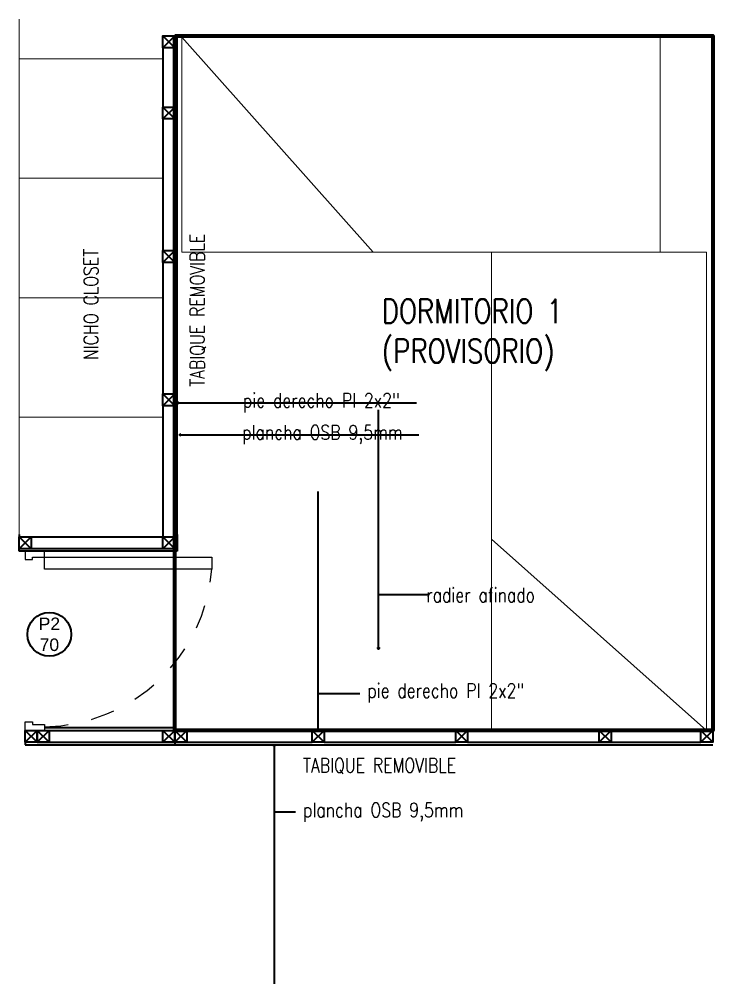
# Model space of a CAD drawing. Header units: metres. Extents: x 45 to 666, y -23 to 325.
# Drawn here: x 143.408 to 146.308, y 66.212 to 70.247 of the extents above; entities that cross this region are included whole.
import ezdxf

# ---------------------------------------------------------------- set-up
doc = ezdxf.new("R2010")
doc.units = ezdxf.units.M
doc.header["$LTSCALE"] = 5
doc.header["$MEASUREMENT"] = 0
doc.linetypes.add('HIDDEN', pattern=[0.375, 0.25, -0.125])
doc.layers.get('0').update_dxf_attribs({"color": 30})
for name, color, linetype, lineweight in [('A-ANNO-NOTE', 7, 'Continuous', 35), ('A-ANNO-TEXT', 3, 'Continuous', 18), ('A-DOOR-FULL', 4, 'Continuous', 25), ('A-FLOR-FTPT', 6, 'Continuous', 70), ('A-FLOR-LEVL', 7, 'Continuous', 35), ('A-FURN', 8, 'Continuous', 18), ('A-WALL-FULL-EXTR', 7, 'Continuous', 35)]:
    doc.layers.add(name, color=color, linetype=linetype, lineweight=lineweight)
doc.styles.add('E-ARIAL', font='arial.ttf')
doc.styles.add('E-ROMANS', font='romans.shx', dxfattribs={"width": 0.8})
doc.dimstyles.new('E-0005_TICK_12', dxfattribs={"dimscale": 0.001, "dimtxt": 6, "dimasz": 6, "dimexe": 3, "dimexo": 2, "dimgap": 3, "dimtad": 0, "dimdec": 0, "dimlfac": 1000, "dimzin": 0, "dimdsep": 46, "dimtxsty": 'E-ROMANS', "dimblk": 'OBLIQUE', "dimcen": 3, "dimclrd": 256, "dimclre": 256, "dimclrt": 256, "dimadec": 0, "dimazin": 0, "dimtfac": 1, "dimtdec": 0, "dimtmove": 1, "dimatfit": 3, "dimldrblk": 'OPEN90', "dimfxl": 1, "dimtfill": 1, "dimtolj": 1, "dimtzin": 0, "dimlwd": -1, "dimarcsym": 0})

# ---------------------------------------------------------------- blocks, each defined once
blk = doc.blocks.new('_Oblique')
at = {"color": 0, "linetype": 'ByBlock', "lineweight": -2}
blk.add_line((-0.5, -0.5), (0.5, 0.5), dxfattribs=at)

msp = doc.modelspace()

# ---------------------------------------------------------------- linework, layer by layer
at = {"layer": 'A-ANNO-NOTE', "ltscale": 0.5}
msp.add_circle((143.5338, 67.6734), 0.0915, dxfattribs=at)
at = {"layer": 'A-DOOR-FULL'}
for points in [[(143.513, 68.0218), (143.433, 68.0218), (143.433, 67.9868), (143.463, 67.9868), (143.463, 67.9968), (143.513, 67.9968), (143.513, 68.0218)], [(143.513, 67.9968), (144.213, 67.9968), (144.213, 67.9468), (143.513, 67.9468), (143.513, 67.9968)], [(143.513, 67.2718), (143.433, 67.2718), (143.433, 67.3068), (143.463, 67.3068), (143.463, 67.2968), (143.513, 67.2968), (143.513, 67.2718)]]:
    msp.add_lwpolyline(points, dxfattribs=at)
at = {"layer": 'A-DOOR-FULL', "linetype": 'HIDDEN', "ltscale": 0.05}
msp.add_arc((143.5028, 67.9988), 0.7121, 270.8201, 355.8106, dxfattribs=at)
at = {"layer": 'A-FLOR-FTPT'}
msp.add_lwpolyline([(144.058, 70.177), (146.308, 70.177), (146.308, 67.2718), (144.058, 67.2718)], close=True, dxfattribs=at)
at = {"layer": 'A-FLOR-LEVL'}
for points in [[(144.008, 70.177), (144.058, 70.127)], [(144.008, 70.127), (144.058, 70.177)], [(144.008, 70.127), (144.008, 69.8798)], [(144.058, 70.127), (144.058, 69.8798)], [(144.008, 69.8798), (144.058, 69.8298)], [(144.008, 69.8298), (144.058, 69.8798)], [(144.008, 69.8298), (144.008, 69.2798)], [(144.058, 69.8298), (144.058, 69.2798)], [(144.008, 69.2798), (144.058, 69.2298)], [(144.008, 69.2298), (144.058, 69.2798)], [(144.008, 69.2298), (144.008, 68.6798)], [(144.058, 69.2298), (144.058, 68.6798)], [(144.008, 68.6798), (144.058, 68.6298)], [(144.008, 68.6298), (144.058, 68.6798)], [(144.008, 68.6298), (144.008, 68.0818)], [(144.058, 68.6298), (144.058, 68.0818)], [(143.408, 68.0818), (143.458, 68.0318)], [(143.408, 68.0318), (143.458, 68.0818)], [(143.458, 68.0818), (144.008, 68.0818)], [(144.008, 68.0818), (144.058, 68.0318)], [(144.008, 68.0318), (144.058, 68.0818)], [(144.008, 68.0318), (143.458, 68.0318)], [(143.433, 67.2718), (143.483, 67.2218)], [(143.433, 67.2218), (143.483, 67.2718)], [(143.443, 67.2718), (144.633, 67.2718)], [(143.483, 67.2718), (143.533, 67.2218)], [(143.483, 67.2218), (143.533, 67.2718)], [(144.008, 67.2718), (144.058, 67.2218)], [(144.008, 67.2218), (144.058, 67.2718)], [(144.058, 67.2718), (144.108, 67.2218)], [(144.058, 67.2218), (144.108, 67.2718)], [(144.633, 67.2718), (144.683, 67.2218)], [(144.633, 67.2218), (144.683, 67.2718)], [(144.683, 67.2718), (145.233, 67.2718)], [(145.233, 67.2718), (145.283, 67.2218)], [(145.233, 67.2218), (145.283, 67.2718)], [(145.283, 67.2718), (146.258, 67.2718)], [(145.833, 67.2718), (145.883, 67.2218)], [(145.833, 67.2218), (145.883, 67.2718)], [(146.258, 67.2718), (146.308, 67.2218)], [(146.258, 67.2218), (146.308, 67.2718)], [(143.483, 67.2218), (144.633, 67.2218)], [(144.683, 67.2218), (145.233, 67.2218)], [(145.283, 67.2218), (146.258, 67.2218)]]:
    msp.add_lwpolyline(points, dxfattribs=at)
at = {"layer": 'A-FURN'}
for points in [[(143.408, 68.0918), (143.408, 70.2468)], [(144.088, 70.1718), (146.088, 70.1718), (146.088, 69.2718), (144.088, 69.2718), (144.088, 70.1718), (144.088, 70.1718), (144.888, 69.2718)], [(143.408, 70.0818), (144.008, 70.0818)], [(143.408, 69.5818), (144.008, 69.5818)], [(146.2822, 67.2718), (146.2822, 69.2718), (145.3822, 69.2718), (145.3822, 67.2718), (146.2822, 67.2718), (146.2822, 67.2718), (145.3822, 68.0718)], [(143.408, 69.0818), (144.008, 69.0818)], [(143.408, 68.5818), (144.008, 68.5818)]]:
    msp.add_lwpolyline(points, dxfattribs=at)
at = {"layer": 'A-WALL-FULL-EXTR'}
for p, q in [((144.058, 67.2818), (143.513, 67.2818)), ((144.058, 67.2718), (144.058, 67.2818)), ((143.433, 67.2218), (143.433, 67.2118))]:
    msp.add_line(p, q, dxfattribs=at)
for points in [[(144.008, 70.127), (144.008, 70.177), (144.058, 70.177), (144.058, 70.127), (144.008, 70.127)], [(144.068, 68.0918), (144.068, 70.177)], [(144.008, 69.8298), (144.008, 69.8798), (144.058, 69.8798), (144.058, 69.8298), (144.008, 69.8298)], [(144.008, 69.2298), (144.008, 69.2798), (144.058, 69.2798), (144.058, 69.2298), (144.008, 69.2298)], [(144.008, 68.6298), (144.008, 68.6798), (144.058, 68.6798), (144.058, 68.6298), (144.008, 68.6298)], [(143.408, 68.0918), (143.408, 68.0818)], [(143.408, 68.0318), (143.408, 68.0818), (143.458, 68.0818), (143.458, 68.0318), (143.408, 68.0318)], [(144.008, 68.0318), (144.008, 68.0818), (144.058, 68.0818), (144.058, 68.0318), (144.008, 68.0318)], [(144.068, 68.0918), (144.068, 68.0218)], [(143.408, 68.0218), (143.408, 68.0318)], [(144.068, 68.0218), (143.408, 68.0218)], [(143.433, 67.2218), (143.433, 67.2718), (143.483, 67.2718), (143.483, 67.2218), (143.433, 67.2218)], [(143.483, 67.2218), (143.483, 67.2718), (143.533, 67.2718), (143.533, 67.2218), (143.483, 67.2218)], [(144.008, 67.2218), (144.008, 67.2718), (144.058, 67.2718), (144.058, 67.2218), (144.008, 67.2218)], [(144.058, 67.2218), (144.058, 67.2718), (144.108, 67.2718), (144.108, 67.2218), (144.058, 67.2218)], [(144.633, 67.2218), (144.633, 67.2718), (144.683, 67.2718), (144.683, 67.2218), (144.633, 67.2218)], [(145.233, 67.2218), (145.233, 67.2718), (145.283, 67.2718), (145.283, 67.2218), (145.233, 67.2218)], [(145.833, 67.2218), (145.833, 67.2718), (145.883, 67.2718), (145.883, 67.2218), (145.833, 67.2218)], [(146.258, 67.2218), (146.258, 67.2718), (146.308, 67.2718), (146.308, 67.2218), (146.258, 67.2218)], [(143.433, 67.2118), (146.308, 67.2118)], [(144.058, 67.2218), (144.058, 67.2118)]]:
    msp.add_lwpolyline(points, dxfattribs=at)

# ---------------------------------------------------------------- texts
at = {"layer": 'A-ANNO-NOTE', "char_height": 0.06, "attachment_point": 4, "rotation": 90, "style": 'E-ROMANS'}
for s, insert in [('TABIQUE REMOVIBLE', (144.1553, 68.7098)), ('NICHO CLOSET', (143.7077, 68.8215))]:
    msp.add_mtext(s, dxfattribs=dict(at, insert=insert))
at = {"layer": 'A-ANNO-NOTE', "char_height": 0.06, "attachment_point": 4, "style": 'E-ROMANS'}
for s, insert in [('pie derecho PI 2x2"', (144.3433, 68.6423)), ('plancha OSB 9,5mm', (144.3404, 68.5089)), ('radier afinado', (145.11, 67.838)), ('pie derecho PI 2x2"', (144.8636, 67.4284)), ('TABIQUE REMOVIBLE', (144.5946, 67.1229)), ('plancha OSB 9,5mm', (144.5946, 66.9288))]:
    msp.add_mtext(s, dxfattribs=dict(at, insert=insert))
at = {"layer": 'A-ANNO-NOTE', "ltscale": 0.5, "insert": (143.5338, 67.6734), "char_height": 0.0525, "attachment_point": 5, "style": 'E-ARIAL'}
msp.add_mtext('P2\\P70', dxfattribs=at)
at = {"layer": 'A-ANNO-TEXT', "insert": (144.9238, 69.0758), "char_height": 0.1, "attachment_point": 1, "style": 'E-ROMANS'}
msp.add_mtext('DORMITORIO 1\\P(PROVISORIO)', dxfattribs=at)

# ---------------------------------------------------------------- leaders
at = {"layer": 'A-ANNO-NOTE'}
for points in [[(144.0686, 68.6425), (144.3281, 68.6425), (144.3281, 68.6446)], [(144.0786, 68.5085), (144.3281, 68.5085)]]:
    msp.add_leader(points, dimstyle='E-0005_TICK_12', override={"dimtad": 0, "dimldrblk": 'Open90'}, dxfattribs=at)
at = {"layer": 'A-ANNO-NOTE', "annotation_type": 0, "has_hookline": 1, "hookline_direction": 0}
for points in [[(144.9103, 67.6122), (144.9103, 67.8404), (145.118, 67.8404)], [(144.658, 67.2718), (144.658, 67.426), (144.8316, 67.426)], [(144.4739, 67.2118), (144.4739, 66.9312), (144.5626, 66.9312)]]:
    msp.add_leader(points, dimstyle='E-0005_TICK_12', override={"dimtad": 0, "dimldrblk": 'Open90'}, dxfattribs=at)

doc.saveas('drawing.dxf')
